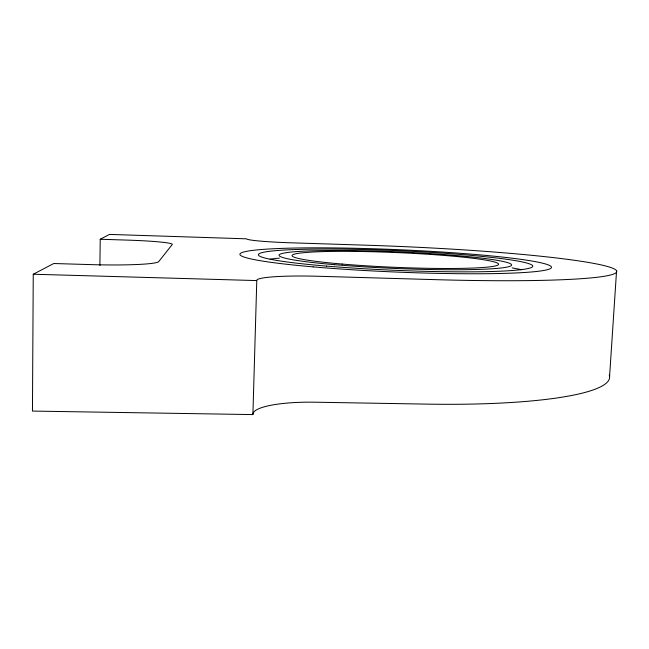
<?xml version="1.0" encoding="UTF-8"?>
<svg xmlns="http://www.w3.org/2000/svg" width="649" height="649" viewBox="0 0 649 649"><rect width="100%" height="100%" fill="white"/><g stroke="black" fill="none" stroke-linecap="round" stroke-linejoin="round"><path stroke-width="0.97" d="M99.889 265.563L100.23 239.254L128.218 240.138A48.756 3.115 1.5 0 1 172.253 244.527L158.697 261.62A60.495 4.73 1.2 0 1 91.89 264.638L53.77 263.518L33.253 274.235L32.45 411.077L252.899 414.589A67.025 14.156 1.9 0 1 315.041 402.202L427.302 404.124A217.813 35.525 2.6 0 0 609.241 375.008M252.899 414.589L256.785 280.579A67.967 6.409 2.1 0 1 319.511 276.304L433.183 279.589A220.206 15.982 2.4 0 0 614.238 268.937A220.206 15.982 2.4 0 0 368.883 245.29L291.02 242.807A42.096 2.45 2 0 1 246.644 238.832L109.494 234.411L100.23 239.254M609.573 376.542L616.55 271.039M33.253 274.235L256.785 280.579M270.171 259.121A137.182 10.838 2.4 0 1 279.419 258.14M512.102 267.899A137.182 10.838 2.4 0 1 521.504 269.741M313.134 266.877A155.874 11.211 2.4 0 0 551.423 267.566A155.874 11.211 2.4 0 0 322.788 247.845A155.874 11.211 2.4 0 0 313.134 266.877M326.617 266.106A137.304 9.857 2.4 0 0 532.788 266.09A137.304 9.857 2.4 0 0 327.404 249.046A137.304 9.857 2.4 0 0 326.617 266.106M342.153 264.054A103.386 7.399 2.4 0 0 498.619 264.273A103.386 7.399 2.4 0 0 345.236 251.358A103.386 7.399 2.4 0 0 342.153 264.054M334.608 264.687A116.325 8.332 2.4 0 0 511.615 265.084A116.325 8.332 2.4 0 0 340.06 250.465A116.325 8.332 2.4 0 0 334.608 264.687"/></g></svg>
